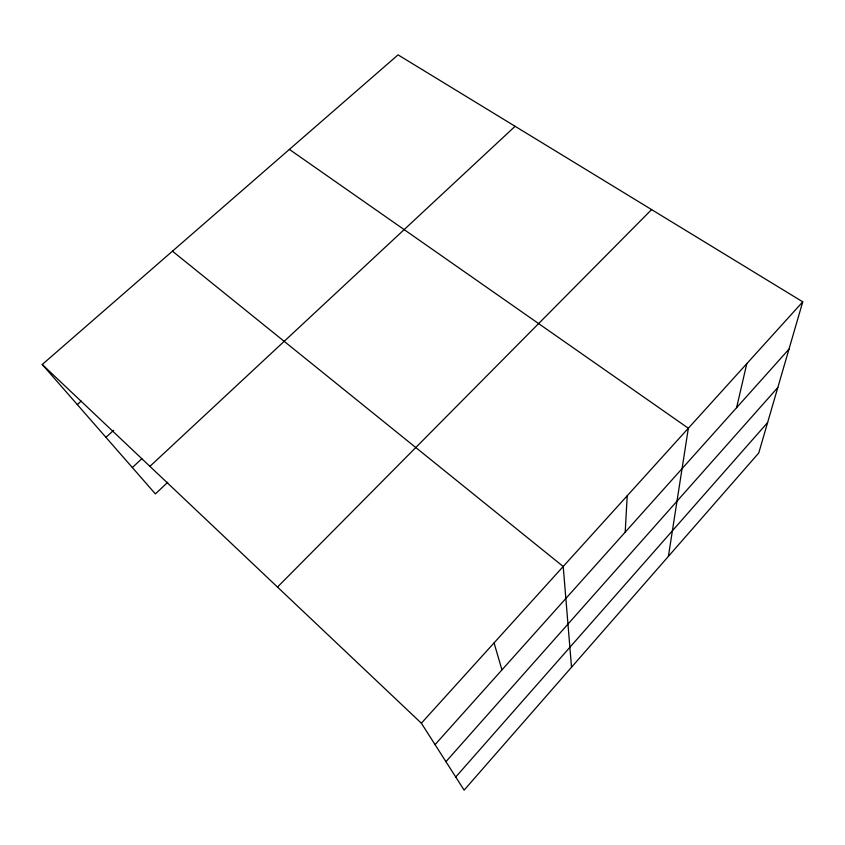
<?xml version="1.0" encoding="UTF-8"?>
<svg xmlns="http://www.w3.org/2000/svg" width="845" height="845" viewBox="0 0 845 845"><rect width="100%" height="100%" fill="white"/><g stroke="black" fill="none" stroke-linecap="round" stroke-linejoin="round"><path stroke-width="1.27" d="M625.194 532.181L627.212 495.783M668.406 556.359L688.348 428.235L289.391 149.407M736.608 407.681L746.8 363.646M802.75 301.834L758.768 452.952L464.116 790.138L421.37 723.204L42.25 364.48L398.048 54.862L802.75 301.834L421.37 723.204M455.74 777.02L767.619 422.553M445.938 761.672L777.822 387.506M435.059 744.635L788.976 349.165M277.498 587.064L651.601 209.592M167.743 482.284L155.385 493.913L42.25 364.48M149.924 466.355L515.101 126.296M132.338 467.538L141.865 458.708M105.942 437.34L113.642 430.327M77.296 404.575L81.215 401.079M172.454 251.176L563.214 566.499L571.526 667.233M494.05 642.908L501.951 669.884"/></g></svg>
